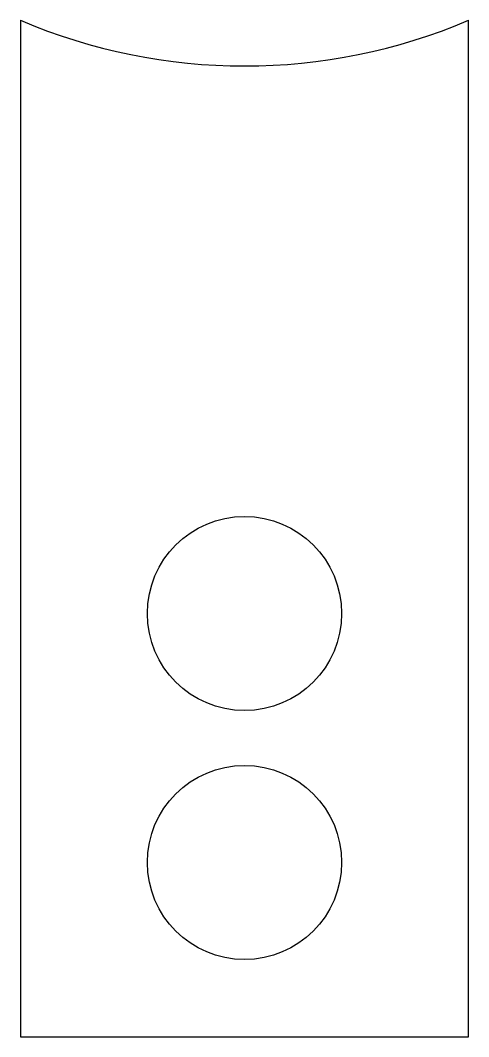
# Model space of a CAD drawing. Header units: millimetres. Extents: x 0 to 18, y 0 to 40.8.
import ezdxf

# ---------------------------------------------------------------- set-up
doc = ezdxf.new("R2010")
doc.units = ezdxf.units.MM

msp = doc.modelspace()

# ---------------------------------------------------------------- linework, layer by layer
for p, q in [((0, 40.834), (0, 0)), ((18, 0), (18, 40.834)), ((0, 0), (18, 0))]:
    msp.add_line(p, q)
for centre in [(9, 17), (9, 7)]:
    msp.add_circle(centre, 3.9)
msp.add_arc((9, 62), 23, 246.9643, 293.0357)

doc.saveas('drawing.dxf')
